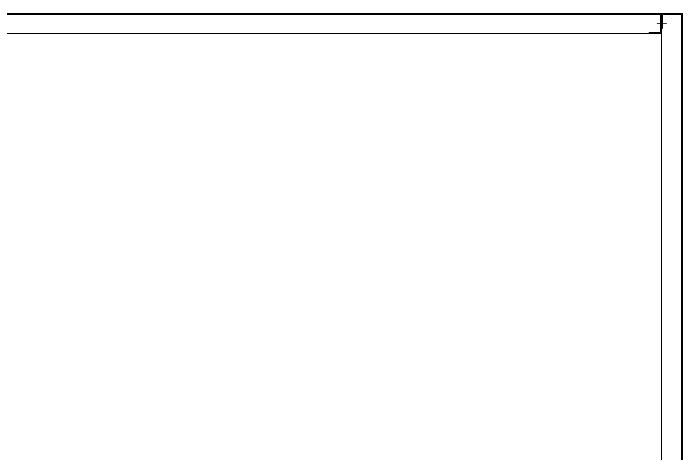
# Model space of a CAD drawing. Header units: millimetres. Extents: x -663796 to 30612, y -141670 to 21821.
# Drawn here: x 21800 to 23139, y 10129 to 11009 of the extents above; entities that cross this region are included whole.
import ezdxf

# ---------------------------------------------------------------- set-up
doc = ezdxf.new("R2010")
doc.units = ezdxf.units.MM
doc.linetypes.add('CENTER', pattern=[2, 1.25, -0.25, 0.25, -0.25])
doc.layers.add('center', color=1, linetype='CENTER')

# ---------------------------------------------------------------- blocks, each defined once
blk = doc.blocks.new('2')
at = {"lineweight": 20}
for p, q in [((20939.5, 11009), (23139.5, 11009)), ((23095.5, 11007), (20983.5, 11007)), ((23095.5, 11007), (23095.5, 10971)), ((23097.5, 8709), (23097.5, 11009)), ((23137.5, 11007), (23099.5, 11007)), ((23099.5, 11007), (23099.5, 10979)), ((23137.5, 11007), (23137.5, 8734)), ((23139.5, 11009), (23139.5, 8709)), ((23097.5, 10979), (23099.5, 10979)), ((20981.5, 10969), (23097.5, 10969)), ((23095.5, 10971), (23072.5, 10971)), ((23072.5, 10969), (23072.5, 10971))]:
    blk.add_line(p, q, dxfattribs=at)
at = {"color": 7, "lineweight": 20}
for p, q in [((23097.5, 11005.9), (23097.5, 8764.1)), ((23139.5, 8764.1), (23139.5, 11005.9))]:
    blk.add_line(p, q, dxfattribs=at)
at = {"color": 7, "lineweight": 20, "ltscale": 0.010655}
blk.add_line((23139.5, 10993.1), (23139.5, 11005.9), dxfattribs=at)
at = {"color": 7, "lineweight": 20, "ltscale": 0.003429}
blk.add_line((23139.5, 10993.1), (23139.5, 10989), dxfattribs=at)
at = {"layer": 'center', "lineweight": 20}
blk.add_line((23107.5, 10989), (23087.5, 10989), dxfattribs=at)

msp = doc.modelspace()

# ---------------------------------------------------------------- block references
msp.add_blockref('2', (0, 0))

doc.saveas('drawing.dxf')
